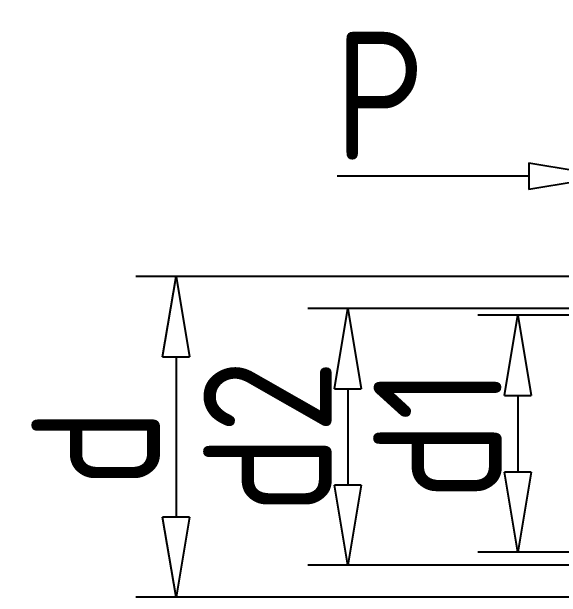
# Model space of a CAD drawing. Header units: millimetres. Extents: x -63 to 87, y -6 to 39.
# Drawn here: x -62.62 to -45.48, y -5 to 13.26 of the extents above; entities that cross this region are included whole.
import ezdxf

# ---------------------------------------------------------------- set-up
doc = ezdxf.new("R2010")
doc.units = ezdxf.units.MM
doc.layers.add('标注', color=3, linetype='Continuous')
doc.styles.add('工程字', font='gbenor.shx', dxfattribs={"bigfont": 'gbcbig.shx'})
doc.dimstyles.new('ZQH', dxfattribs={"dimtxt": 3, "dimasz": 2.5, "dimexe": 1.25, "dimexo": 0, "dimgap": 0.5, "dimtad": 1, "dimdec": 3, "dimdsep": 46, "dimtxsty": '工程字', "dimblk": 'CLOSEDBLANK', "dimcen": -0.8, "dimclrd": 3, "dimclre": 3, "dimclrt": 3, "dimadec": 1, "dimazin": 2, "dimtfac": 1, "dimtdec": 3, "dimtofl": 0, "dimtmove": 0, "dimatfit": 3, "dimldrblk": 'CLOSEDBLANK', "dimfxl": 1, "dimtolj": 1, "dimtzin": 0, "dimarcsym": 0})

# ---------------------------------------------------------------- blocks, each defined once
blk = doc.blocks.new('_ClosedBlank')
at = {"color": 0, "linetype": 'ByBlock', "lineweight": -2}
for p, q in [((-1, 0.1667), (0, 0)), ((-1, 0.1667), (-1, -0.1667)), ((0, 0), (-1, -0.1667))]:
    blk.add_line(p, q, dxfattribs=at)
blk = doc.blocks.new('*D5')
at = {"layer": 'Defpoints', "color": 0, "transparency": 16777216}
for p in [(-45, 5), (-57.5, -5), (-45, -5)]:
    blk.add_point(p, dxfattribs=at)
at = {"layer": '标注', "color": 3, "lineweight": -2, "transparency": 16777216}
for p, q in [((-45, 5), (-58.75, 5)), ((-57.5, 2.5), (-57.5, -2.5)), ((-45, -5), (-58.75, -5))]:
    blk.add_line(p, q, dxfattribs=at)
at = {"layer": '标注', "color": 3, "lineweight": -2, "transparency": 16777216, "xscale": 2.5, "yscale": 2.5, "zscale": 2.5}
for p, rotation in [((-57.5, 5), 90), ((-57.5, -5), 270)]:
    blk.add_blockref('_ClosedBlank', p, dxfattribs=dict(at, rotation=rotation))
at = {"layer": '标注', "color": 3, "transparency": 16777216, "insert": (-60, -0.344), "char_height": 4, "attachment_point": 5, "rotation": 90, "style": '工程字'}
blk.add_mtext('\\A1;d', dxfattribs=at)
blk = doc.blocks.new('*D7')
at = {"color": 3, "lineweight": -2, "transparency": 16777216}
for p, q in [((-45, 4), (-53.392, 4)), ((-52.142, 1.5), (-52.142, -1.5)), ((-45, -4), (-53.392, -4))]:
    blk.add_line(p, q, dxfattribs=at)
at = {"layer": 'Defpoints', "color": 0, "transparency": 16777216}
for p in [(-45, 4), (-52.142, -4), (-45, -4)]:
    blk.add_point(p, dxfattribs=at)
at = {"color": 3, "lineweight": -2, "transparency": 16777216, "xscale": 2.5, "yscale": 2.5, "zscale": 2.5}
for p, rotation in [((-52.142, 4), 90), ((-52.142, -4), 270)]:
    blk.add_blockref('_ClosedBlank', p, dxfattribs=dict(at, rotation=rotation))
at = {"color": 3, "transparency": 16777216, "insert": (-54.642, 0), "char_height": 4, "attachment_point": 5, "rotation": 90, "style": '工程字'}
blk.add_mtext('\\A1;d2', dxfattribs=at)
blk = doc.blocks.new('*D8')
at = {"color": 3, "lineweight": -2, "transparency": 16777216}
for p, q in [((-44, 5), (-44, 9.384)), ((-42, 4.972), (-42, 9.384)), ((-46.5, 8.134), (-52.478, 8.134)), ((-39.5, 8.134), (-37, 8.134))]:
    blk.add_line(p, q, dxfattribs=at)
at = {"layer": 'Defpoints', "color": 0, "transparency": 16777216}
for p in [(-42, 8.134), (-44, 5), (-42, 4.972, 0)]:
    blk.add_point(p, dxfattribs=at)
at = {"color": 3, "lineweight": -2, "transparency": 16777216, "xscale": 2.5, "yscale": 2.5, "zscale": 2.5}
blk.add_blockref('_ClosedBlank', (-44, 8.134), dxfattribs=at)
at = {"color": 3, "lineweight": -2, "transparency": 16777216, "xscale": 2.5, "yscale": 2.5, "zscale": 2.5, "rotation": 180}
blk.add_blockref('_ClosedBlank', (-42, 8.134), dxfattribs=at)
at = {"color": 3, "transparency": 16777216, "insert": (-51.145, 10.634), "char_height": 4, "attachment_point": 5, "style": '工程字'}
blk.add_mtext('\\A1;P', dxfattribs=at)
blk = doc.blocks.new('*D9')
at = {"color": 3, "lineweight": -2, "transparency": 16777216}
for p, q in [((-10.082, 3.797), (-48.088, 3.797)), ((-46.838, 1.297), (-46.838, -1.094)), ((-10.082, -3.594), (-48.088, -3.594))]:
    blk.add_line(p, q, dxfattribs=at)
at = {"layer": 'Defpoints', "color": 0, "transparency": 16777216}
for p in [(-10.082, 3.797), (-46.838, -3.594), (-10.082, -3.594)]:
    blk.add_point(p, dxfattribs=at)
at = {"color": 3, "lineweight": -2, "transparency": 16777216, "xscale": 2.5, "yscale": 2.5, "zscale": 2.5}
for p, rotation in [((-46.838, 3.797), 90), ((-46.838, -3.594), 270)]:
    blk.add_blockref('_ClosedBlank', p, dxfattribs=dict(at, rotation=rotation))
at = {"color": 3, "transparency": 16777216, "insert": (-49.338, 0.101), "char_height": 4, "attachment_point": 5, "rotation": 90, "style": '工程字'}
blk.add_mtext('\\A1;d1', dxfattribs=at)

msp = doc.modelspace()

# ---------------------------------------------------------------- dimensions: what is measured, and where the dimension line sits
dim = msp.add_linear_dim(base=(-42, 8.1343), p1=(-44, 5), p2=(-42, 4.9723, 0), text='P', dimstyle='ZQH', override={"dimtxt": 4})
dim.commit()
dim.dimension.update_dxf_attribs({"geometry": '*D8', "text_midpoint": (-51.145, 8.1343), "dimtype": 160})
dim = msp.add_linear_dim(base=(-52.1416, -4), p1=(-45, 4), p2=(-45, -4), angle=90, text='d2', dimstyle='ZQH', override={"dimtxt": 4})
dim.commit()
dim.dimension.update_dxf_attribs({"geometry": '*D7', "text_midpoint": (-52.1416, 0), "dimtype": 160})
dim = msp.add_linear_dim(base=(-46.8381, -3.594), p1=(-10.0819, 3.797), p2=(-10.0819, -3.594), angle=90, text='d1', dimstyle='ZQH', override={"dimtxt": 4})
dim.commit()
dim.dimension.update_dxf_attribs({"geometry": '*D9', "text_midpoint": (-49.3381, 0.1015)})
at = {"layer": '标注', "color": 3}
dim = msp.add_linear_dim(base=(-57.5, -5), p1=(-45, 5), p2=(-45, -5), angle=270, text='d', dimstyle='ZQH', override={"dimtxt": 4}, dxfattribs=at)
dim.commit()
dim.dimension.update_dxf_attribs({"geometry": '*D5', "text_midpoint": (-57.5, -0.3444), "dimtype": 160})

doc.saveas('drawing.dxf')
